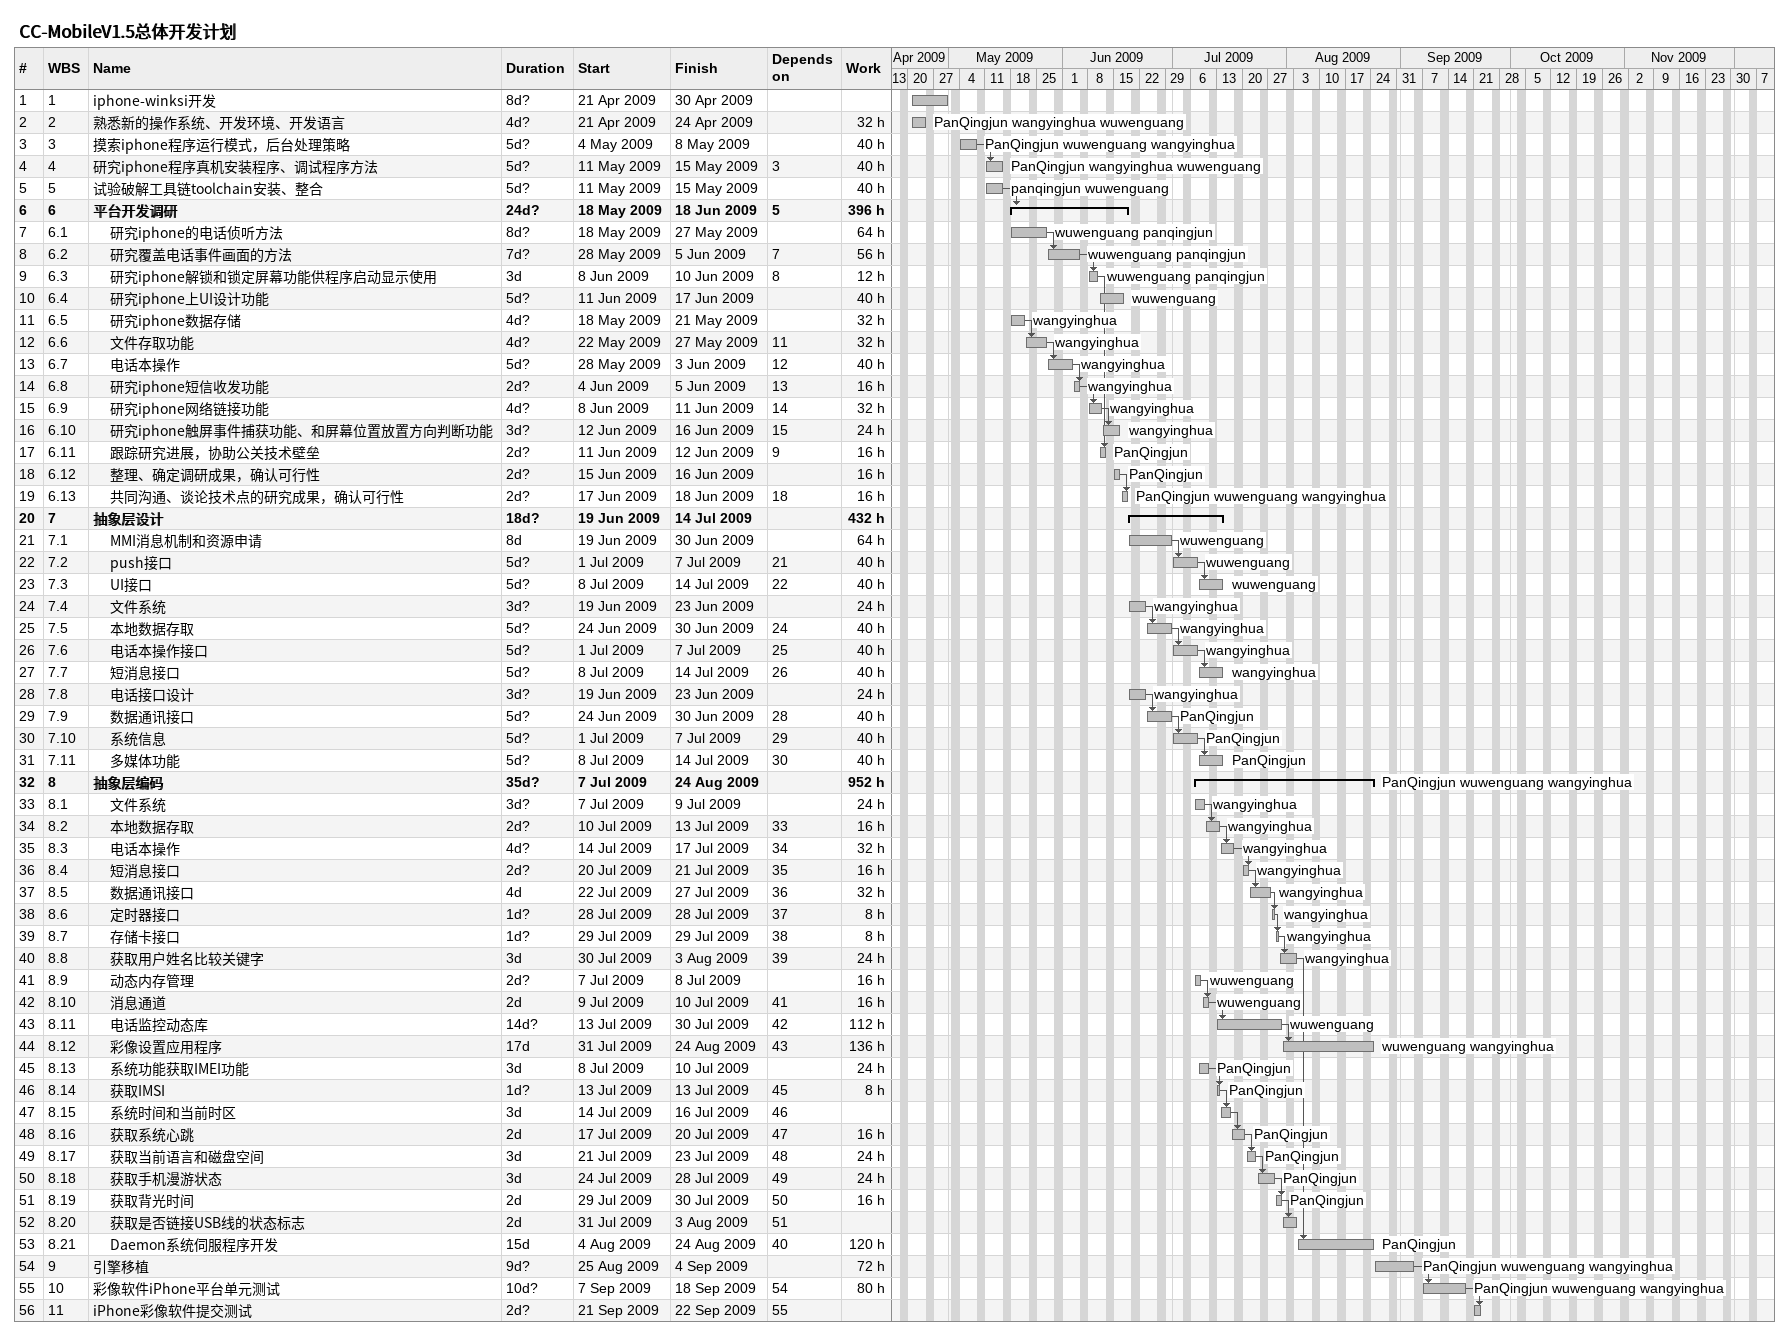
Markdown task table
CC-MobileV1.5总体开发计划

| ID | WBS | Task | Duration | Start | Finish | Predecessors | Resources | Work (h) |
|---|---|---|---|---|---|---|---|---|
| 1 | 1 | iphone-winksi开发 | 8d? | 2009-04-21 | 2009-04-30 |  |  |  |
| 2 | 2 | 熟悉新的操作系统、开发环境、开发语言 | 4d? | 2009-04-21 | 2009-04-24 |  | PanQingjun wangyinghua wuwenguang | 32 |
| 3 | 3 | 摸索iphone程序运行模式，后台处理策略 | 5d? | 2009-05-04 | 2009-05-08 |  | PanQingjun wuwenguang wangyinghua | 40 |
| 4 | 4 | 研究iphone程序真机安装程序、调试程序方法 | 5d? | 2009-05-11 | 2009-05-15 | 3 | PanQingjun wangyinghua wuwenguang | 40 |
| 5 | 5 | 试验破解工具链toolchain安装、整合 | 5d? | 2009-05-11 | 2009-05-15 |  | panqingjun wuwenguang | 40 |
| 6 | 6 | **平台开发调研** | 24d? | 2009-05-18 | 2009-06-18 | 5 |  | 396 |
| 7 | 6.1 | 研究iphone的电话侦听方法 | 8d? | 2009-05-18 | 2009-05-27 |  | wuwenguang panqingjun | 64 |
| 8 | 6.2 | 研究覆盖电话事件画面的方法 | 7d? | 2009-05-28 | 2009-06-05 | 7 | wuwenguang panqingjun | 56 |
| 9 | 6.3 | 研究iphone解锁和锁定屏幕功能供程序启动显示使用 | 3d | 2009-06-08 | 2009-06-10 | 8 | wuwenguang panqingjun | 12 |
| 10 | 6.4 | 研究iphone上UI设计功能 | 5d? | 2009-06-11 | 2009-06-17 |  | wuwenguang | 40 |
| 11 | 6.5 | 研究iphone数据存储 | 4d? | 2009-05-18 | 2009-05-21 |  | wangyinghua | 32 |
| 12 | 6.6 | 文件存取功能 | 4d? | 2009-05-22 | 2009-05-27 | 11 | wangyinghua | 32 |
| 13 | 6.7 | 电话本操作 | 5d? | 2009-05-28 | 2009-06-03 | 12 | wangyinghua | 40 |
| 14 | 6.8 | 研究iphone短信收发功能 | 2d? | 2009-06-04 | 2009-06-05 | 13 | wangyinghua | 16 |
| 15 | 6.9 | 研究iphone网络链接功能 | 4d? | 2009-06-08 | 2009-06-11 | 14 | wangyinghua | 32 |
| 16 | 6.10 | 研究iphone触屏事件捕获功能、和屏幕位置放置方向判断功能 | 3d? | 2009-06-12 | 2009-06-16 | 15 | wangyinghua | 24 |
| 17 | 6.11 | 跟踪研究进展，协助公关技术壁垒 | 2d? | 2009-06-11 | 2009-06-12 | 9 | PanQingjun | 16 |
| 18 | 6.12 | 整理、确定调研成果，确认可行性 | 2d? | 2009-06-15 | 2009-06-16 |  | PanQingjun | 16 |
| 19 | 6.13 | 共同沟通、谈论技术点的研究成果，确认可行性 | 2d? | 2009-06-17 | 2009-06-18 | 18 | PanQingjun wuwenguang wangyinghua | 16 |
| 20 | 7 | **抽象层设计** | 18d? | 2009-06-19 | 2009-07-14 |  |  | 432 |
| 21 | 7.1 | MMI消息机制和资源申请 | 8d | 2009-06-19 | 2009-06-30 |  | wuwenguang | 64 |
| 22 | 7.2 | push接口 | 5d? | 2009-07-01 | 2009-07-07 | 21 | wuwenguang | 40 |
| 23 | 7.3 | UI接口 | 5d? | 2009-07-08 | 2009-07-14 | 22 | wuwenguang | 40 |
| 24 | 7.4 | 文件系统 | 3d? | 2009-06-19 | 2009-06-23 |  | wangyinghua | 24 |
| 25 | 7.5 | 本地数据存取 | 5d? | 2009-06-24 | 2009-06-30 | 24 | wangyinghua | 40 |
| 26 | 7.6 | 电话本操作接口 | 5d? | 2009-07-01 | 2009-07-07 | 25 | wangyinghua | 40 |
| 27 | 7.7 | 短消息接口 | 5d? | 2009-07-08 | 2009-07-14 | 26 | wangyinghua | 40 |
| 28 | 7.8 | 电话接口设计 | 3d? | 2009-06-19 | 2009-06-23 |  | wangyinghua | 24 |
| 29 | 7.9 | 数据通讯接口 | 5d? | 2009-06-24 | 2009-06-30 | 28 | PanQingjun | 40 |
| 30 | 7.10 | 系统信息 | 5d? | 2009-07-01 | 2009-07-07 | 29 | PanQingjun | 40 |
| 31 | 7.11 | 多媒体功能 | 5d? | 2009-07-08 | 2009-07-14 | 30 | PanQingjun | 40 |
| 32 | 8 | **抽象层编码** | 35d? | 2009-07-07 | 2009-08-24 |  | PanQingjun wuwenguang wangyinghua | 952 |
| 33 | 8.1 | 文件系统 | 3d? | 2009-07-07 | 2009-07-09 |  | wangyinghua | 24 |
| 34 | 8.2 | 本地数据存取 | 2d? | 2009-07-10 | 2009-07-13 | 33 | wangyinghua | 16 |
| 35 | 8.3 | 电话本操作 | 4d? | 2009-07-14 | 2009-07-17 | 34 | wangyinghua | 32 |
| 36 | 8.4 | 短消息接口 | 2d? | 2009-07-20 | 2009-07-21 | 35 | wangyinghua | 16 |
| 37 | 8.5 | 数据通讯接口 | 4d | 2009-07-22 | 2009-07-27 | 36 | wangyinghua | 32 |
| 38 | 8.6 | 定时器接口 | 1d? | 2009-07-28 | 2009-07-28 | 37 | wangyinghua | 8 |
| 39 | 8.7 | 存储卡接口 | 1d? | 2009-07-29 | 2009-07-29 | 38 | wangyinghua | 8 |
| 40 | 8.8 | 获取用户姓名比较关键字 | 3d | 2009-07-30 | 2009-08-03 | 39 | wangyinghua | 24 |
| 41 | 8.9 | 动态内存管理 | 2d? | 2009-07-07 | 2009-07-08 |  | wuwenguang | 16 |
| 42 | 8.10 | 消息通道 | 2d | 2009-07-09 | 2009-07-10 | 41 | wuwenguang | 16 |
| 43 | 8.11 | 电话监控动态库 | 14d? | 2009-07-13 | 2009-07-30 | 42 | wuwenguang | 112 |
| 44 | 8.12 | 彩像设置应用程序 | 17d | 2009-07-31 | 2009-08-24 | 43 | wuwenguang wangyinghua | 136 |
| 45 | 8.13 | 系统功能获取IMEI功能 | 3d | 2009-07-08 | 2009-07-10 |  | PanQingjun | 24 |
| 46 | 8.14 | 获取IMSI | 1d? | 2009-07-13 | 2009-07-13 | 45 | PanQingjun | 8 |
| 47 | 8.15 | 系统时间和当前时区 | 3d | 2009-07-14 | 2009-07-16 | 46 |  |  |
| 48 | 8.16 | 获取系统心跳 | 2d | 2009-07-17 | 2009-07-20 | 47 | PanQingjun | 16 |
| 49 | 8.17 | 获取当前语言和磁盘空间 | 3d | 2009-07-21 | 2009-07-23 | 48 | PanQingjun | 24 |
| 50 | 8.18 | 获取手机漫游状态 | 3d | 2009-07-24 | 2009-07-28 | 49 | PanQingjun | 24 |
| 51 | 8.19 | 获取背光时间 | 2d | 2009-07-29 | 2009-07-30 | 50 | PanQingjun | 16 |
| 52 | 8.20 | 获取是否链接USB线的状态标志 | 2d | 2009-07-31 | 2009-08-03 | 51 |  |  |
| 53 | 8.21 | Daemon系统伺服程序开发 | 15d | 2009-08-04 | 2009-08-24 | 40 | PanQingjun | 120 |
| 54 | 9 | 引擎移植 | 9d? | 2009-08-25 | 2009-09-04 |  | PanQingjun wuwenguang wangyinghua | 72 |
| 55 | 10 | 彩像软件iPhone平台单元测试 | 10d? | 2009-09-07 | 2009-09-18 | 54 | PanQingjun wuwenguang wangyinghua | 80 |
| 56 | 11 | iPhone彩像软件提交测试 | 2d? | 2009-09-21 | 2009-09-22 | 55 |  |  |
